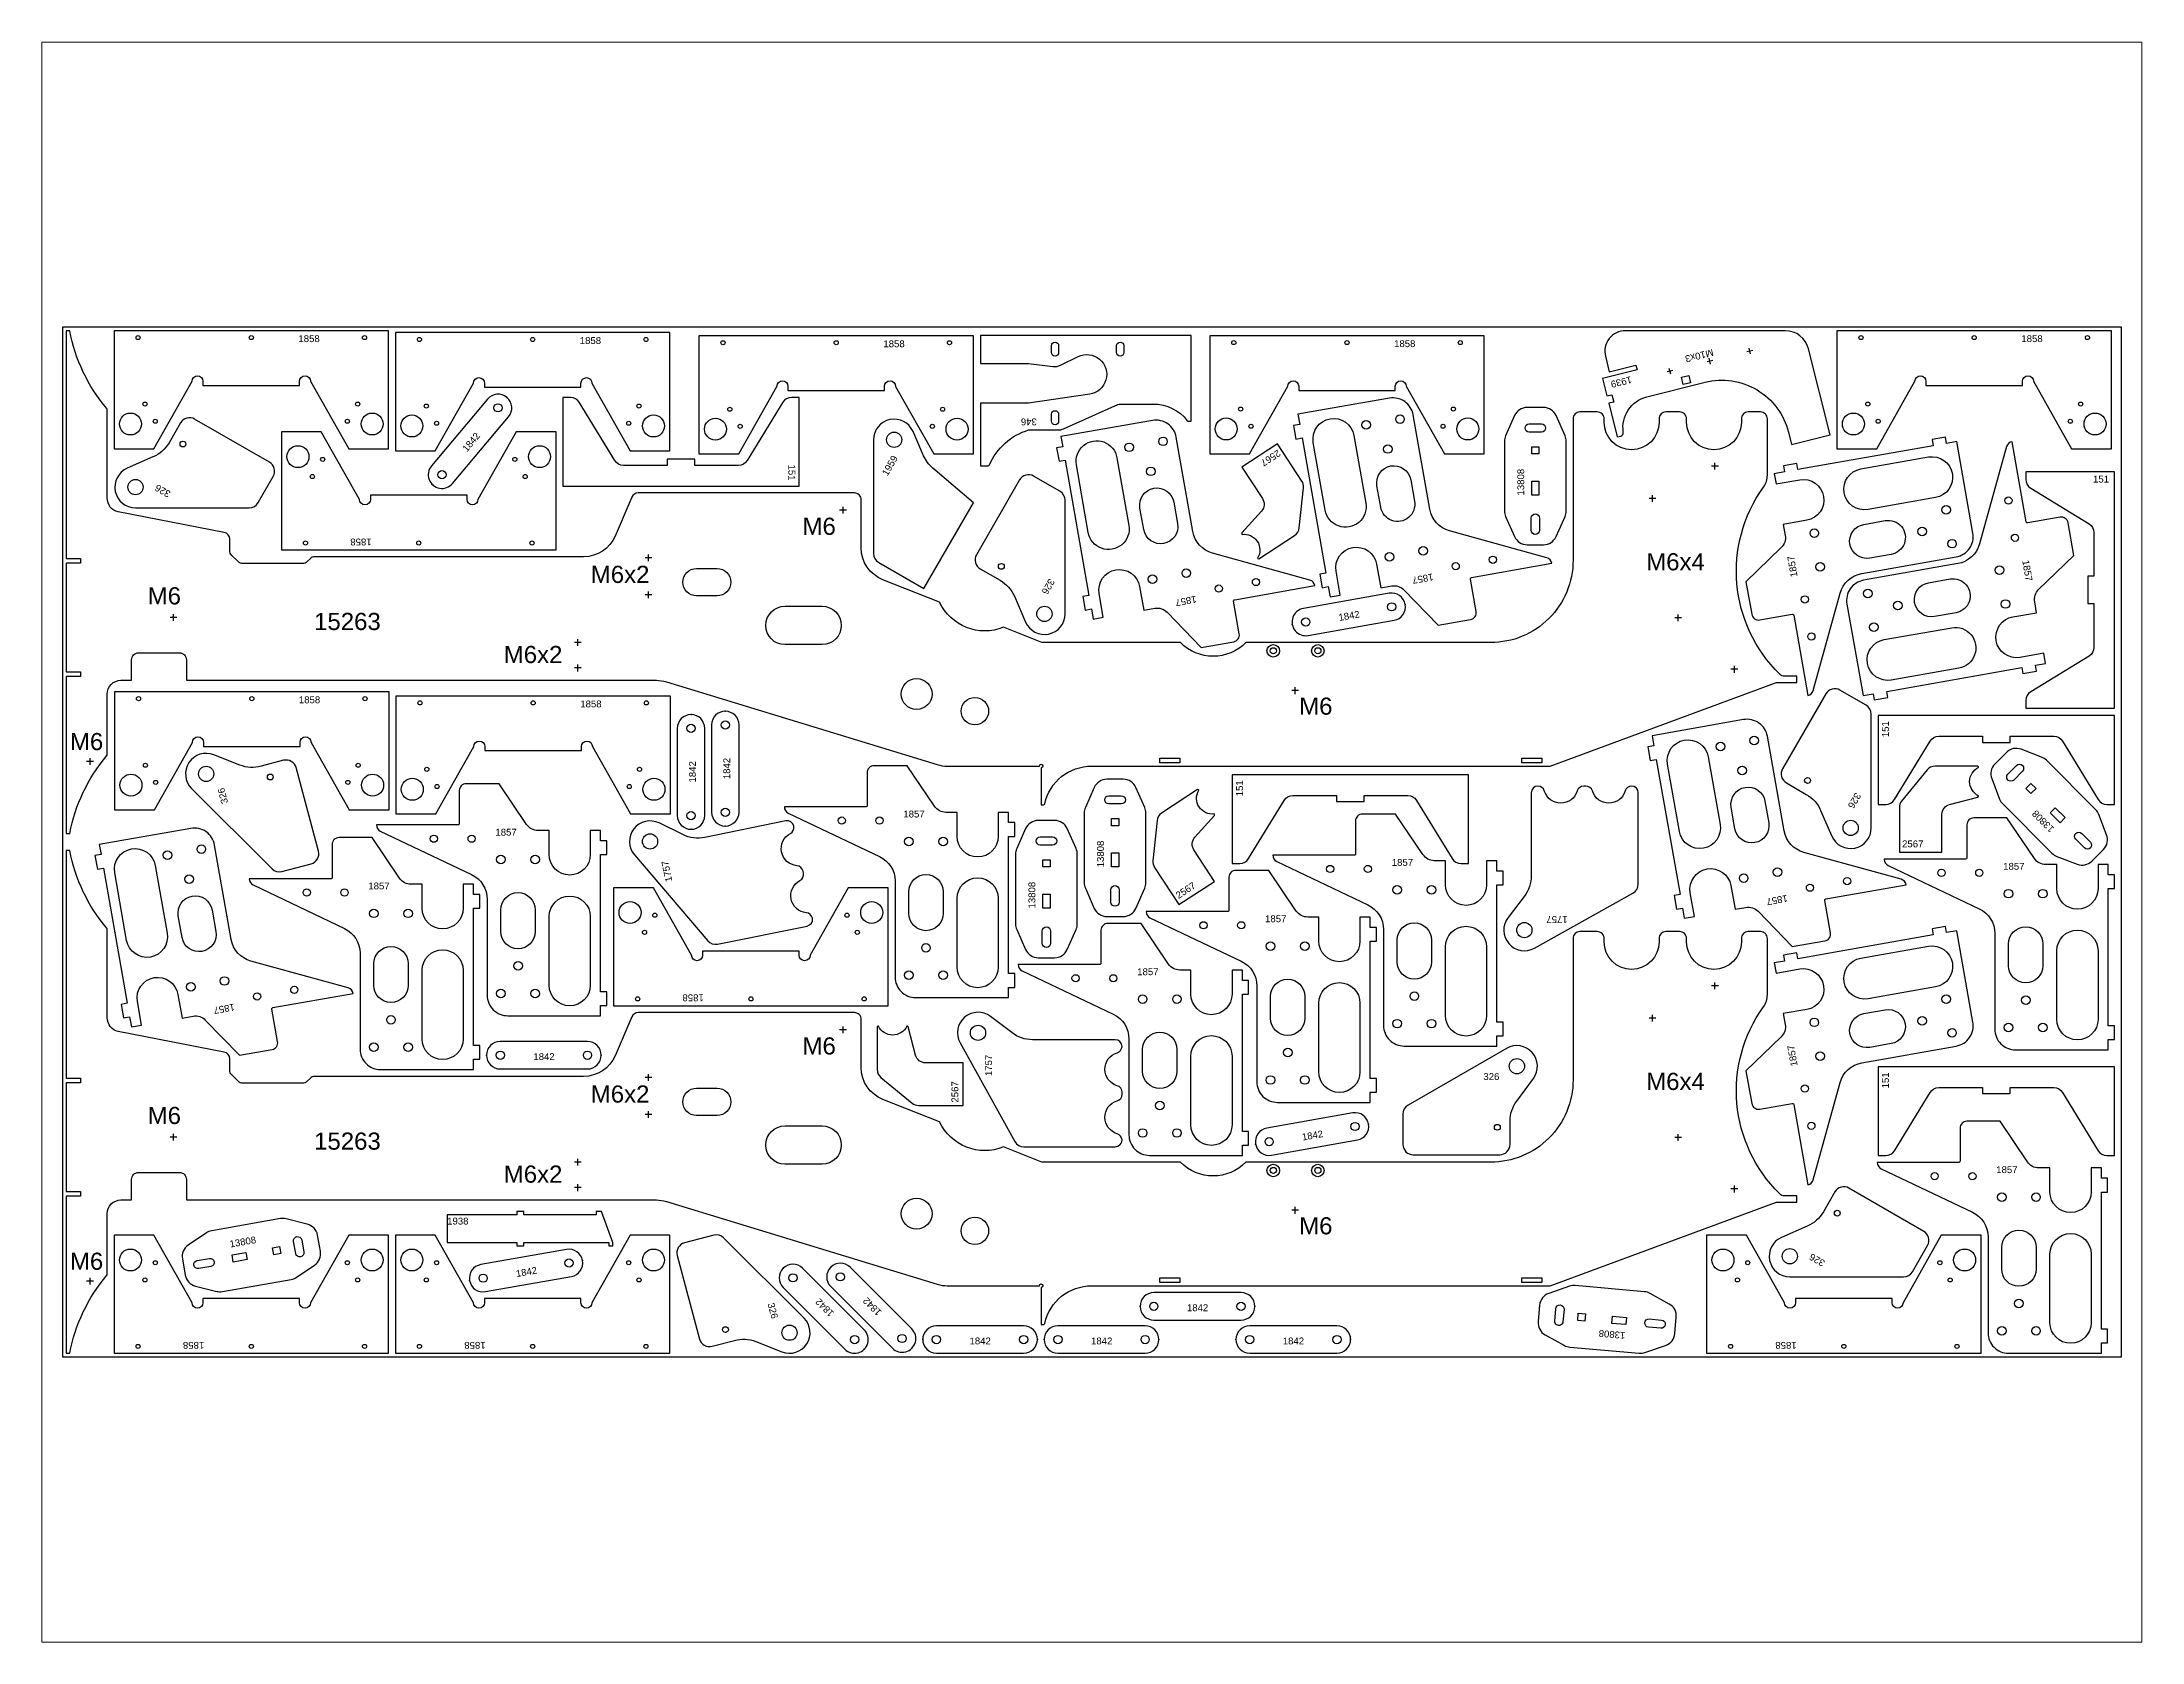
# Paper-space layout 'Layout' of a CAD drawing. Header units: millimetres, sheet in inches. Extents: x 0 to 10.5, y 0 to 8.
# The model-space entities are those that its viewports show. They can reach past a viewport. Long polylines and large blocks are cut down to what shows.
import ezdxf

# ---------------------------------------------------------------- set-up
doc = ezdxf.new("R2010")
doc.units = ezdxf.units.MM
doc.header["$MEASUREMENT"] = 0
doc.layers.add('Gravír', color=2, linetype='Continuous')
doc.layers.add('Jel', color=2, linetype='Continuous')
doc.layers.add('Sheet', color=18, linetype='Continuous', true_color=0x000000)
doc.styles.add('arial.ttf', font='txt', dxfattribs={"height": 0.2})

msp = doc.modelspace()

# ---------------------------------------------------------------- linework, layer by layer
at = {"color": 7}
for points in [[(5, 762.2), (10.4, 762.2, -0.128983), (64.5, 875.8, 0.177145), (65, 877.1), (65, 965.6, -0.414214), (85, 985.6), (100.5, 985.6), (100.5, 1015.6, -0.414214), (110.5, 1025.6), (170.5, 1025.6, -0.414214), (180.5, 1015.6), (180.5, 985.6), (865.3, 985.6, -0.074313), (879.9, 983.4), (1274.5, 862.8, 0.074313), (1289.1, 860.6), (1423.3, 860.6, -1), (1428.3, 860.9, -0.429408), (1425.8, 858.2), (1425.8, 804.2), (1429.2, 804.2, 0.351484), (1431.2, 805.8, -0.351484), (1499.5, 860.6), (2167.5, 860.6), (2495.9, 982, -0.088747), (2499.3, 982.6), (2527.1, 982.6), (2527.1, 991.6), (2509.2, 991.6, -0.195996), (2502.2, 994.4, -0.370573), (2478.5, 1267.1, 0.156999), (2484.1, 1284.6), (2484.1, 1366.6, 0.414214), (2474.1, 1376.6), (2456.3, 1376.6, 0.414214), (2446.3, 1366.6), (2446.3, 1361.6, -1), (2366.3, 1361.6), (2366.3, 1366.6, 0.414214), (2356.3, 1376.6), (2336.3, 1376.6, 0.414214), (2326.3, 1366.6), (2326.3, 1361.6, -1), (2246.3, 1361.6), (2246.3, 1366.6, 0.414214), (2236.3, 1376.6), (2211, 1376.6, 0.414214), (2201, 1366.6), (2201, 1160.6, -0.414214), (2081, 1040.6), (1724.1, 1040.6, -0.421053), (1629.1, 1040.6), (1428.7, 1040.6, -0.094015), (1426.9, 1040.9), (1371, 1062.9, -0.4), (1277.9, 1099.6), (1195.4, 1132.1, -0.308197), (1163.7, 1178.6), (1163.7, 1248.6, 0.414214), (1153.7, 1258.6), (838.7, 1258.6, 0.2997), (829.5, 1252.6), (805.1, 1195.8, -0.2997), (759.2, 1165.6), (367.7, 1165.6, 0.198912), (360.7, 1162.7), (356.5, 1158.5, -0.198912), (349.5, 1155.6), (262.7, 1155.6, -0.198912), (255.7, 1158.5), (246.5, 1167.7, -0.198912), (243.6, 1174.7), (243.6, 1191.4, 0.359037), (235.5, 1201.2), (81.2, 1231.2, -0.359037), (65, 1250.9), (65, 1380.2, 0.177176), (64.5, 1381.5, -0.128909), (10.4, 1495), (5, 1495), (5, 1163.1), (26, 1163.1), (26, 1156.1), (5, 1156.1), (5, 998.1), (26, 998.1), (26, 991.1), (5, 991.1)], [(75, 1323.1), (133, 1323.1), (188.6, 1421.4, -1), (204.6, 1421.4), (204.6, 1415.4), (345.3, 1415.4), (345.3, 1421.4, -1), (361.3, 1421.4), (416.9, 1323.1), (475, 1323.1), (475, 1495), (75, 1495)], [(485, 1320.2), (543.1, 1320.2), (598.7, 1418.6, -1), (614.7, 1418.6), (614.7, 1412.6), (755.4, 1412.6), (755.4, 1418.6, -1), (771.4, 1418.6), (827, 1320.2), (885, 1320.2), (885, 1492.2), (485, 1492.2)], [(927.3, 1315.6), (985.4, 1315.6), (1041, 1413.9, -1), (1057, 1413.9), (1057, 1407.9), (1197.7, 1407.9), (1197.7, 1413.9, -1), (1213.7, 1413.9), (1269.3, 1315.6), (1327.3, 1315.6), (1327.3, 1487.5), (927.3, 1487.5)], [(1644.5, 1488.2), (1337.3, 1488.2), (1337.3, 1447.2), (1407.7, 1447.2), (1442.9, 1442.8, 0.144993), (1454.1, 1444.7), (1479.7, 1457.2, -1.165564), (1496.7, 1402.5), (1407.7, 1389.2), (1337.3, 1389.2), (1337.3, 1298.2), (1348.7, 1298.2, 0.300796), (1350.6, 1299.4, -0.223466), (1407.7, 1350.4), (1450.6, 1350.4, 0.105104), (1458.7, 1352.1), (1537.7, 1387.3, -0.105104), (1541.7, 1388.2), (1589.2, 1388.2, -0.230961), (1638.9, 1363.9, 0.230961), (1640.4, 1363.2), (1644.5, 1363.2)], [(1451.4, 1473.2), (1451.4, 1463.2, -1), (1440.9, 1463.2), (1440.9, 1473.2, -1)], [(1546.4, 1473.2), (1546.4, 1463.2, -1), (1535.9, 1463.2), (1535.9, 1473.2, -1)], [(1671.6, 1315.8), (1729.6, 1315.8), (1785.2, 1414.1, -1), (1801.2, 1414.1), (1801.2, 1408.1), (1941.9, 1408.1), (1941.9, 1414.1, -1), (1957.9, 1414.1), (2013.5, 1315.8), (2071.6, 1315.8), (2071.6, 1487.7), (1671.6, 1487.7)], [(2544.1, 1468.5, 0.343708), (2510.1, 1495), (2277.3, 1495, 0.488419), (2248.2, 1457.7), (2253.8, 1435.3), (2292.6, 1445), (2294.3, 1438.2), (2243.9, 1425.6), (2250.4, 1399.9), (2257.6, 1401.7), (2260.3, 1391), (2253, 1389.2), (2265.4, 1340.2), (2270.4, 1341.5, 0.385737), (2274.2, 1347.1, -0.385736), (2308.4, 1398.5), (2393.4, 1419.9, -0.414214), (2514.8, 1347.3), (2519.3, 1329.4), (2575.5, 1343.5)], [(2585.5, 1323.1), (2643.6, 1323.1), (2699.2, 1421.4, -1), (2715.2, 1421.4), (2715.2, 1415.4), (2855.9, 1415.4), (2855.9, 1421.4, -1), (2871.9, 1421.4), (2927.5, 1323.1), (2985.5, 1323.1), (2985.5, 1495), (2585.5, 1495)], [(568.1, 1272.3), (649.8, 1369.7, 1), (619.2, 1395.4), (537.5, 1298, 1)], [(729, 1397.9), (729, 1268.6), (1073.4, 1268.6), (1073.4, 1397.9), (1062.4, 1397.9, 0.261313), (1049.6, 1390.7), (997.7, 1305.8, -0.261313), (984.9, 1298.6), (921.2, 1298.6), (921.2, 1307.6), (881.2, 1307.6), (881.2, 1298.6), (817.5, 1298.6, -0.261313), (804.7, 1305.8), (752.8, 1390.7, 0.261313), (740, 1397.9)], [(1451.4, 1373.2), (1451.4, 1363.2, -1), (1440.9, 1363.2), (1440.9, 1373.2, -1)], [(2170, 1156.2, 0.28928), (2162.8, 1164.1), (2021, 1203.3, -0.28928), (1992.3, 1234.9), (1968, 1372.4, 0.414214), (1933.3, 1396.7), (1800, 1373.2), (1802.6, 1358.4), (1793.8, 1356.9), (1797.2, 1337.2), (1806.1, 1338.7), (1840.8, 1141.8), (1832, 1140.2), (1835.4, 1120.5), (1844.3, 1122.1), (1846.9, 1107.3), (1861.7, 1109.9), (1855.6, 1144.4, -1), (1914.7, 1154.8), (1920.8, 1120.3), (1936.7, 1123.1, -0.249328), (1954.6, 1117.3), (2004.2, 1066), (2051.7, 1074.4, 0.414214), (2059.8, 1086), (2051.5, 1133.2, -0.414214), (2053.1, 1135.6)], [(2158, 1183.2, 0.296392), (2176.3, 1195), (2189.3, 1224.3, 0.104939), (2191, 1232.4), (2191, 1333.9, 0.104939), (2189.3, 1342), (2176.3, 1371.3, 0.296392), (2158, 1383.2), (2134, 1383.2, 0.296392), (2115.7, 1371.3), (2102.7, 1342, 0.104939), (2101, 1333.9), (2101, 1232.4, 0.104939), (2102.7, 1224.3), (2115.7, 1195, 0.296392), (2134, 1183.2)], [(306.9, 1282.8, 0.414214), (301.5, 1303.3), (192.3, 1366.3, 0.414214), (171.8, 1360.8), (155.1, 1331.8, -0.160487), (131.7, 1311), (94.2, 1294.6, 0.813185), (106.2, 1237.1), (271.9, 1237.1, 0.267949), (284.9, 1244.6)], [(719, 1347.5), (660.9, 1347.5), (605.3, 1249.2, -1), (589.3, 1249.2), (589.3, 1255.2), (448.6, 1255.2), (448.6, 1249.2, -1), (432.6, 1249.2), (377, 1347.5), (319, 1347.5), (319, 1175.6), (719, 1175.6)], [(1255, 1119.4), (1327.1, 1244.4), (1268.1, 1294.6, -0.114438), (1254.6, 1312.7), (1239.2, 1348.1, 0.813185), (1181.7, 1336.1), (1181.7, 1170.4, 0.267949), (1189.2, 1157.4)], [(1824.7, 1123.6, 0.28928), (1817.5, 1131.5), (1675.7, 1170.8, -0.28928), (1647, 1202.4), (1622.8, 1339.8, 0.414214), (1588, 1364.2), (1454.8, 1340.7), (1457.4, 1325.9), (1448.5, 1324.4), (1452, 1304.7), (1460.9, 1306.2), (1495.6, 1109.3), (1486.7, 1107.7), (1490.2, 1088), (1499.1, 1089.6), (1501.7, 1074.8), (1516.4, 1077.4), (1510.4, 1111.9, -1), (1569.4, 1122.3), (1575.5, 1087.8), (1591.5, 1090.6, -0.249328), (1609.3, 1084.8), (1658.9, 1033.5), (1706.5, 1041.9, 0.414214), (1714.6, 1053.4), (1706.3, 1100.7, -0.414214), (1707.9, 1103)], [(1881.6, 1342.4), (1899, 1243.9, -1), (1839.9, 1233.5), (1822.5, 1332, -1)], [(2155, 1347.2), (2137, 1347.2, -1), (2137, 1359.2), (2155, 1359.2, -1)], [(1536.4, 1309.9), (1553.7, 1211.4, -1), (1494.6, 1201), (1477.3, 1299.5, -1)], [(1770.2, 1330.4), (1718.3, 1296.4), (1748.4, 1250.4, -0.341581), (1747, 1232.1), (1718.3, 1200.5), (1718.4, 1198.6), (1718.6, 1198.3, -0.627646), (1741.3, 1163.6), (1741.7, 1163), (1743.1, 1162.7), (1795.3, 1196.8, 0.225391), (1802, 1207.8), (1808.1, 1266.2, 0.1727), (1805.8, 1276)], [(2543.1, 963.5, 0.28928), (2551, 970.7), (2590.2, 1112.5, -0.28928), (2621.8, 1141.2), (2759.3, 1165.5, 0.414214), (2783.6, 1200.2), (2760.1, 1333.5), (2745.3, 1330.9), (2743.8, 1339.7), (2724.1, 1336.3), (2725.6, 1327.4), (2528.7, 1292.7), (2527.1, 1301.5), (2507.4, 1298), (2509, 1289.2), (2494.2, 1286.6), (2496.8, 1271.8), (2531.3, 1277.9, -1), (2541.7, 1218.8), (2507.2, 1212.7), (2510.1, 1196.8, -0.249328), (2504.2, 1178.9), (2452.9, 1129.3), (2461.3, 1081.8, 0.414214), (2472.9, 1073.6), (2520.1, 1082, -0.414214), (2522.5, 1080.4)], [(2840.6, 1333.3, 0.28928), (2832.7, 1326.2), (2793.4, 1184.4, -0.28928), (2761.8, 1155.6), (2624.3, 1131.4, 0.414214), (2600, 1096.6), (2623.5, 963.4), (2638.3, 966), (2639.8, 957.1), (2659.5, 960.6), (2658, 969.5), (2854.9, 1004.2), (2856.5, 995.3), (2876.2, 998.8), (2874.6, 1007.7), (2889.4, 1010.3), (2886.8, 1025.1), (2852.3, 1019, -1), (2841.9, 1078.1), (2876.4, 1084.1), (2873.6, 1100.1, -0.249328), (2879.4, 1118), (2930.7, 1167.5), (2922.3, 1215.1, 0.414214), (2910.7, 1223.2), (2863.5, 1214.9, -0.414214), (2861.2, 1216.5)], [(1964.4, 1277.7), (1969.9, 1246.4, -1), (1920.7, 1237.7), (1915.2, 1269, -1)], [(2729.3, 1251.9), (2630.8, 1234.5, -1), (2620.4, 1293.6), (2718.9, 1311, -1)], [(2860.6, 945.1), (2989.9, 945.1), (2989.9, 1289.5), (2860.6, 1289.5), (2860.6, 1278.5, 0.261313), (2867.8, 1265.7), (2952.8, 1213.8, -0.261313), (2959.9, 1201), (2959.9, 1137.3), (2950.9, 1137.3), (2950.9, 1097.3), (2959.9, 1097.3), (2959.9, 1033.6, -0.261313), (2952.8, 1020.8), (2867.8, 968.9, 0.261313), (2860.6, 956.1)], [(1415, 1283.2, 0.414214), (1394.5, 1277.7), (1331.5, 1168.6, 0.414214), (1337, 1148.1), (1366, 1131.3, -0.160487), (1386.9, 1108), (1403.2, 1070.5, 0.813185), (1460.7, 1082.4), (1460.7, 1248.1, 0.267949), (1453.2, 1261.1)], [(1619.2, 1245.2), (1624.7, 1213.9, -1), (1575.4, 1205.2), (1569.9, 1236.5, -1)], [(2152, 1204.2, -1), (2140, 1204.2), (2140, 1222.2, -1), (2152, 1222.2)], [(2664.6, 1169.1), (2633.3, 1163.6, -1), (2624.6, 1212.8), (2655.9, 1218.3, -1)], [(923.7, 1108.6, -1), (923.7, 1148.6), (953.7, 1148.6, -1), (953.7, 1108.6)], [(2719, 1127.8), (2750.3, 1133.3, -1), (2759, 1084.1), (2727.7, 1078.5, -1)], [(1815, 1050.9), (1940.2, 1073, 1), (1933.2, 1112.4), (1808, 1090.3, 1)], [(1052.7, 1037.6, -1), (1052.7, 1093.6), (1106.7, 1093.6, -1), (1106.7, 1037.6)], [(2654.3, 1045), (2752.8, 1062.3, -1), (2763.2, 1003.3), (2664.7, 985.9, -1)], [(75.7, 796.8), (133.7, 796.8), (189.3, 895.2, -1), (205.3, 895.2), (205.3, 889.2), (346, 889.2), (346, 895.2, -1), (362, 895.2), (417.6, 796.8), (475.7, 796.8), (475.7, 968.8), (75.7, 968.8)], [(485.7, 790.8), (543.7, 790.8), (599.3, 889.1, -1), (615.3, 889.1), (615.3, 883.1), (756, 883.1), (756, 889.1, -1), (772, 889.1), (827.6, 790.8), (885.7, 790.8), (885.7, 962.7), (485.7, 962.7)], [(2589.8, 971.3, 0.414214), (2569.3, 965.8), (2506.3, 856.7, 0.414214), (2511.8, 836.2), (2540.8, 819.4, -0.160487), (2561.7, 796.1), (2578, 758.6, 0.813185), (2635.5, 770.5), (2635.5, 936.2, 0.267949), (2628, 949.2)], [(935.7, 788.5), (935.7, 915.6, 1), (895.7, 915.6), (895.7, 788.5, 1)], [(985.7, 793.3), (985.7, 920.5, 1), (945.7, 920.5), (945.7, 793.3, 1)], [(2686.2, 687.8, 0.28928), (2679, 695.7), (2537.2, 734.9, -0.28928), (2508.5, 766.5), (2484.2, 904, 0.414214), (2449.5, 928.3), (2316.2, 904.8), (2318.8, 890.1), (2310, 888.5), (2313.5, 868.8), (2322.3, 870.4), (2357.1, 673.4), (2348.2, 671.9), (2351.7, 652.2), (2360.5, 653.7), (2363.1, 638.9), (2377.9, 641.6), (2371.8, 676, -1), (2430.9, 686.4), (2437, 652), (2452.9, 654.8, -0.249328), (2470.8, 649), (2520.4, 597.6), (2568, 606, 0.414214), (2576.1, 617.6), (2567.7, 664.9, -0.414214), (2569.4, 667.2)], [(2989.9, 804.8), (2989.9, 934.1), (2645.5, 934.1), (2645.5, 804.8), (2656.5, 804.8, 0.261313), (2669.3, 812), (2721.2, 896.9, -0.261313), (2734, 904.1), (2797.7, 904.1), (2797.7, 895.1), (2837.7, 895.1), (2837.7, 904.1), (2901.4, 904.1, -0.261313), (2914.2, 896.9), (2966.1, 812, 0.261313), (2978.9, 804.8)], [(2397.8, 874), (2415.2, 775.6, -1), (2356.1, 765.1), (2338.7, 863.6, -1)], [(362.3, 718.3, 0.414214), (372.9, 736.7), (340.3, 858.4, 0.414214), (321.9, 869), (289.6, 860.3, -0.160487), (258.3, 862.1), (220.2, 877.1, 0.813185), (188, 828), (305.2, 710.8, 0.267949), (319.7, 706.9)], [(1051.7, 801.2, 0.28928), (1057.4, 792.2), (1190.3, 729, -0.28928), (1213.1, 692.8), (1213.1, 553.2, 0.414214), (1243.1, 523.2), (1378.4, 523.2), (1378.4, 538.2), (1387.4, 538.2), (1387.4, 558.2), (1378.4, 558.2), (1378.4, 758.2), (1387.4, 758.2), (1387.4, 778.2), (1378.4, 778.2), (1378.4, 793.2), (1363.4, 793.2), (1363.4, 758.2, -1), (1303.4, 758.2), (1303.4, 793.2), (1287.2, 793.2, -0.249328), (1270.6, 802.1), (1230.7, 861.2), (1182.4, 861.2, 0.414214), (1172.4, 851.2), (1172.4, 803.2, -0.414214), (1170.4, 801.2)], [(2676.4, 735.1), (2738.4, 735.1), (2738.4, 790.1, -0.341581), (2749.6, 804.6), (2790.9, 815.3), (2791.9, 816.9), (2791.9, 817.3, -0.627646), (2791.9, 858.8), (2791.9, 859.6), (2790.9, 860.6), (2728.5, 860.6, 0.225391), (2716.8, 855), (2679.7, 809.5, 0.1727), (2676.4, 800.1)], [(2973.9, 739.2, 0.296392), (2978.4, 760.5), (2966.9, 790.3, 0.104939), (2962.4, 797.3), (2890.6, 869.1, 0.104939), (2883.7, 873.6), (2853.8, 885.1, 0.296392), (2832.5, 880.6), (2815.5, 863.6, 0.296392), (2811, 842.3), (2822.5, 812.4, 0.104939), (2827, 805.4), (2898.8, 733.7, 0.104939), (2905.7, 729.1), (2935.6, 717.7, 0.296392), (2956.9, 722.2)], [(2855.8, 853), (2843.1, 840.3, -1), (2834.6, 848.8), (2847.3, 861.5, -1)], [(457.3, 774.8, 0.28928), (463, 765.8), (595.9, 702.5, -0.28928), (618.7, 666.4), (618.7, 526.8, 0.414214), (648.7, 496.8), (784, 496.8), (784, 511.8), (793, 511.8), (793, 531.8), (784, 531.8), (784, 731.8), (793, 731.8), (793, 751.8), (784, 751.8), (784, 766.8), (769, 766.8), (769, 731.8, -1), (709, 731.8), (709, 766.8), (692.8, 766.8, -0.249328), (676.2, 775.6), (636.3, 834.8), (588, 834.8, 0.414214), (578, 824.8), (578, 776.8, -0.414214), (576, 774.8)], [(1545.6, 641.4, 0.296392), (1563.9, 653.3), (1576.9, 682.5, 0.104939), (1578.6, 690.6), (1578.6, 792.2, 0.104939), (1576.9, 800.3), (1563.9, 829.5, 0.296392), (1545.6, 841.4), (1521.6, 841.4, 0.296392), (1503.3, 829.5), (1490.3, 800.3, 0.104939), (1488.6, 792.2), (1488.6, 690.6, 0.104939), (1490.3, 682.5), (1503.3, 653.3, 0.296392), (1521.6, 641.4)], [(1626.7, 658.7), (1678.5, 692.6), (1648.4, 738.6, -0.341581), (1649.9, 756.9), (1678.5, 788.5), (1678.5, 790.4), (1678.2, 790.8, -0.627646), (1655.6, 825.4), (1655.1, 826.1), (1653.7, 826.4), (1601.5, 792.2, 0.225391), (1594.8, 781.2), (1588.7, 722.8, 0.1727), (1591.1, 713)], [(2048.7, 718.6), (2048.7, 847.9), (1704.3, 847.9), (1704.3, 718.6), (1715.3, 718.6, 0.261313), (1728.1, 725.8), (1780, 810.7, -0.261313), (1792.8, 817.9), (1856.5, 817.9), (1856.5, 808.9), (1896.5, 808.9), (1896.5, 817.9), (1960.2, 817.9, -0.261313), (1973, 810.7), (2024.9, 725.8, 0.261313), (2037.7, 718.6)], [(2296, 821.5, 0.406312), (2286.3, 831.5, 0.324188), (2277, 824.4, -0.745356), (2229.1, 824.4, 0.331679), (2219.5, 831.5), (2216.6, 831.5, 0.331679), (2207, 824.4, -0.745356), (2159.1, 824.4, 0.324188), (2149.8, 831.5, 0.406312), (2140, 821.5), (2140, 701, -0.164575), (2129.8, 670.7), (2106.2, 639.8, 0.813185), (2144.6, 595.4), (2288.3, 675.4, 0.272222), (2296, 688.5)], [(2480.6, 809.3), (2486.1, 778, -1), (2436.9, 769.3), (2431.4, 800.7, -1)], [(1542.6, 805.4), (1524.6, 805.4, -1), (1524.6, 817.4), (1542.6, 817.4, -1)], [(423.4, 529.4, 0.28928), (416.2, 537.3), (274.4, 576.5, -0.28928), (245.7, 608.1), (221.4, 745.6, 0.414214), (186.7, 769.9), (53.4, 746.4), (56.1, 731.6), (47.2, 730.1), (50.7, 710.4), (59.5, 712), (94.3, 515), (85.4, 513.4), (88.9, 493.7), (97.7, 495.3), (100.3, 480.5), (115.1, 483.1), (109, 517.6, -1), (168.1, 528), (174.2, 493.5), (190.1, 496.4, -0.249328), (208, 490.6), (257.6, 439.2), (305.2, 447.6, 0.414214), (313.3, 459.2), (304.9, 506.4, -0.414214), (306.6, 508.8)], [(1084.8, 627.6, 0.406312), (1092.7, 639.2, 0.324188), (1083.8, 646.9, -0.745356), (1074.4, 693.8, 0.331679), (1079.5, 704.7), (1078.9, 707.5, 0.331679), (1070, 715.5, -0.745356), (1060.5, 762.5, 0.324188), (1065.6, 773, 0.406312), (1053.9, 780.6), (935.8, 756.7, -0.164575), (904, 760.7), (869.1, 777.7, 0.813185), (833.2, 731.3), (940, 606.2, 0.272222), (954.4, 601.3)], [(1445.6, 581.4, 0.296392), (1463.9, 593.3), (1476.9, 622.5, 0.104939), (1478.6, 630.6), (1478.6, 732.2, 0.104939), (1476.9, 740.3), (1463.9, 769.5, 0.296392), (1445.6, 781.4), (1421.6, 781.4, 0.296392), (1403.3, 769.5), (1390.3, 740.3, 0.104939), (1388.6, 732.2), (1388.6, 630.6, 0.104939), (1390.3, 622.5), (1403.3, 593.3, 0.296392), (1421.6, 581.4)], [(1763.4, 730.7, 0.28928), (1769.1, 721.7), (1901.9, 658.5, -0.28928), (1924.7, 622.3), (1924.7, 482.7, 0.414214), (1954.7, 452.7), (2090, 452.7), (2090, 467.7), (2099, 467.7), (2099, 487.7), (2090, 487.7), (2090, 687.7), (2099, 687.7), (2099, 707.7), (2090, 707.7), (2090, 722.7), (2075, 722.7), (2075, 687.7, -1), (2015, 687.7), (2015, 722.7), (1998.8, 722.7, -0.249328), (1982.3, 731.6), (1942.3, 790.7), (1894, 790.7, 0.414214), (1884, 780.7), (1884, 732.7, -0.414214), (1882, 730.7)], [(2654.3, 725.1, 0.28928), (2660, 716), (2792.8, 652.8, -0.28928), (2815.6, 616.7), (2815.6, 477.1, 0.414214), (2845.6, 447.1), (2980.9, 447.1), (2980.9, 462.1), (2989.9, 462.1), (2989.9, 482.1), (2980.9, 482.1), (2980.9, 682.1), (2989.9, 682.1), (2989.9, 702.1), (2980.9, 702.1), (2980.9, 717.1), (2965.9, 717.1), (2965.9, 682.1, -1), (2905.9, 682.1), (2905.9, 717.1), (2889.7, 717.1, -0.249328), (2873.2, 725.9), (2833.2, 785.1), (2784.9, 785.1, 0.414214), (2774.9, 775.1), (2774.9, 727.1, -0.414214), (2772.9, 725.1)], [(5, 5), (10.4, 5, -0.128983), (64.5, 118.6, 0.177145), (65, 119.9), (65, 208.4, -0.414214), (85, 228.4), (100.5, 228.4), (100.5, 258.4, -0.414214), (110.5, 268.4), (170.5, 268.4, -0.414214), (180.5, 258.4), (180.5, 228.4), (865.3, 228.4, -0.074313), (879.9, 226.2), (1274.5, 105.6, 0.074313), (1289.1, 103.4), (1423.3, 103.4, -1), (1428.3, 103.7, -0.429408), (1425.8, 101), (1425.8, 47), (1429.2, 47, 0.351484), (1431.2, 48.6, -0.351484), (1499.5, 103.4), (2167.5, 103.4), (2495.9, 224.8, -0.088747), (2499.3, 225.4), (2527.1, 225.4), (2527.1, 234.4), (2509.2, 234.4, -0.195996), (2502.2, 237.2, -0.370573), (2478.5, 509.9, 0.156999), (2484.1, 527.4), (2484.1, 609.4, 0.414214), (2474.1, 619.4), (2456.3, 619.4, 0.414214), (2446.3, 609.4), (2446.3, 604.4, -1), (2366.3, 604.4), (2366.3, 609.4, 0.414214), (2356.3, 619.4), (2336.3, 619.4, 0.414214), (2326.3, 609.4), (2326.3, 604.4, -1), (2246.3, 604.4), (2246.3, 609.4, 0.414214), (2236.3, 619.4), (2211, 619.4, 0.414214), (2201, 609.4), (2201, 403.4, -0.414214), (2081, 283.4), (1724.1, 283.4, -0.421053), (1629.1, 283.4), (1428.7, 283.4, -0.094015), (1426.9, 283.7), (1371, 305.7, -0.4), (1277.9, 342.4), (1195.4, 374.9, -0.308197), (1163.7, 421.4), (1163.7, 491.4, 0.414214), (1153.7, 501.4), (838.7, 501.4, 0.2997), (829.5, 495.4), (805.1, 438.6, -0.2997), (759.2, 408.4), (367.7, 408.4, 0.198912), (360.7, 405.5), (356.5, 401.3, -0.198912), (349.5, 398.4), (262.7, 398.4, -0.198912), (255.7, 401.3), (246.5, 410.5, -0.198912), (243.6, 417.5), (243.6, 434.2, 0.359037), (235.5, 444), (81.2, 474, -0.359037), (65, 493.7), (65, 623, 0.177176), (64.5, 624.3, -0.128909), (10.4, 737.8), (5, 737.8), (5, 405.9), (26, 405.9), (26, 398.9), (5, 398.9), (5, 240.9), (26, 240.9), (26, 233.9), (5, 233.9)], [(135, 715.6), (152.4, 617.1, -1), (93.3, 606.7), (75.9, 705.2, -1)], [(272.1, 696.4, 0.28928), (277.8, 687.4), (410.7, 624.1, -0.28928), (433.5, 588), (433.5, 448.4, 0.414214), (463.5, 418.4), (598.8, 418.4), (598.8, 433.4), (607.8, 433.4), (607.8, 453.4), (598.8, 453.4), (598.8, 653.4), (607.8, 653.4), (607.8, 673.4), (598.8, 673.4), (598.8, 688.4), (583.8, 688.4), (583.8, 653.4, -1), (523.8, 653.4), (523.8, 688.4), (507.6, 688.4, -0.249328), (491, 697.2), (451.1, 756.4), (402.8, 756.4, 0.414214), (392.8, 746.4), (392.8, 698.4, -0.414214), (390.8, 696.4)], [(1442.6, 745.4), (1424.6, 745.4, -1), (1424.6, 757.4), (1442.6, 757.4, -1)], [(2954.8, 749.8, -1), (2946.3, 741.3), (2933.6, 754, -1), (2942.1, 762.5)], [(1578.8, 648.6, 0.28928), (1584.5, 639.6), (1717.4, 576.3, -0.28928), (1740.2, 540.2), (1740.2, 400.6, 0.414214), (1770.2, 370.6), (1905.5, 370.6), (1905.5, 385.6), (1914.5, 385.6), (1914.5, 405.6), (1905.5, 405.6), (1905.5, 605.6), (1914.5, 605.6), (1914.5, 625.6), (1905.5, 625.6), (1905.5, 640.6), (1890.5, 640.6), (1890.5, 605.6, -1), (1830.5, 605.6), (1830.5, 640.6), (1814.3, 640.6, -0.249328), (1797.7, 649.4), (1757.8, 708.6), (1709.5, 708.6, 0.414214), (1699.5, 698.6), (1699.5, 650.6, -0.414214), (1697.5, 648.6)], [(638.7, 619.4), (638.7, 651.2, -1), (688.7, 651.2), (688.7, 619.4, -1)], [(1203, 683.3), (1144.9, 683.3), (1089.3, 585, -1), (1073.3, 585), (1073.3, 591), (932.6, 591), (932.6, 585, -1), (916.6, 585), (861, 683.3), (803, 683.3), (803, 511.4), (1203, 511.4)], [(1233.1, 645.8), (1233.1, 677.6, -1), (1283.1, 677.6), (1283.1, 645.8, -1)], [(1303.4, 567.7), (1303.4, 667.7, -1), (1363.4, 667.7), (1363.4, 567.7, -1)], [(1539.6, 662.4, -1), (1527.6, 662.4), (1527.6, 680.4, -1), (1539.6, 680.4)], [(217.8, 650.9), (223.4, 619.6, -1), (174.1, 610.9), (168.6, 642.2, -1)], [(709, 541.3), (709, 641.3, -1), (769, 641.3), (769, 541.3, -1)], [(1392.5, 571.4, 0.28928), (1398.2, 562.4), (1531, 499.1, -0.28928), (1553.8, 463), (1553.8, 323.4, 0.414214), (1583.8, 293.4), (1719.1, 293.4), (1719.1, 308.4), (1728.1, 308.4), (1728.1, 328.4), (1719.1, 328.4), (1719.1, 528.4), (1728.1, 528.4), (1728.1, 548.4), (1719.1, 548.4), (1719.1, 563.4), (1704.1, 563.4), (1704.1, 528.4, -1), (1644.1, 528.4), (1644.1, 563.4), (1627.9, 563.4, -0.249328), (1611.4, 572.2), (1571.4, 631.4), (1523.1, 631.4, 0.414214), (1513.1, 621.4), (1513.1, 573.4, -0.414214), (1511.1, 571.4)], [(1439.6, 602.4, -1), (1427.6, 602.4), (1427.6, 620.4, -1), (1439.6, 620.4)], [(1944.7, 575.3), (1944.7, 607.1, -1), (1994.7, 607.1), (1994.7, 575.3, -1)], [(2015, 497.2), (2015, 597.2, -1), (2075, 597.2), (2075, 497.2, -1)], [(2543.1, 250.6, 0.28928), (2551, 257.8), (2590.2, 399.6, -0.28928), (2621.8, 428.4), (2759.3, 452.6, 0.414214), (2783.6, 487.4), (2760.1, 620.6), (2745.3, 618), (2743.8, 626.9), (2724.1, 623.4), (2725.6, 614.5), (2528.7, 579.8), (2527.1, 588.7), (2507.4, 585.2), (2509, 576.3), (2494.2, 573.7), (2496.8, 558.9), (2531.3, 565, -1), (2541.7, 505.9), (2507.2, 499.9), (2510.1, 483.9, -0.249328), (2504.2, 466), (2452.9, 416.5), (2461.3, 368.9, 0.414214), (2472.9, 360.8), (2520.1, 369.1, -0.414214), (2522.5, 367.5)], [(2835.6, 569.7), (2835.6, 601.5, -1), (2885.6, 601.5), (2885.6, 569.7, -1)], [(2905.9, 491.6), (2905.9, 591.6, -1), (2965.9, 591.6), (2965.9, 491.6, -1)], [(453.5, 541), (453.5, 572.8, -1), (503.5, 572.8), (503.5, 541, -1)], [(523.8, 462.9), (523.8, 562.9, -1), (583.8, 562.9), (583.8, 462.9, -1)], [(2729.3, 539), (2630.8, 521.6, -1), (2620.4, 580.7), (2718.9, 598.1, -1)], [(1760.2, 493.2), (1760.2, 525, -1), (1810.2, 525), (1810.2, 493.2, -1)], [(1830.5, 415.1), (1830.5, 515.1, -1), (1890.5, 515.1), (1890.5, 415.1, -1)], [(1533.8, 305.9, 0.406312), (1543.8, 315.6, 0.324188), (1536.7, 324.9, -0.745356), (1536.7, 372.9, 0.331679), (1543.8, 382.4), (1543.8, 385.4, 0.331679), (1536.7, 394.9, -0.745356), (1536.7, 442.9, 0.324188), (1543.8, 452.2, 0.406312), (1533.8, 461.9), (1413.4, 461.9, -0.164575), (1383, 472.2), (1352.2, 495.7, 0.813185), (1307.7, 457.3), (1387.7, 313.6, 0.272222), (1400.8, 305.9)], [(2664.6, 456.2), (2633.3, 450.7, -1), (2624.6, 499.9), (2655.9, 505.5, -1)], [(637.8, 419.3), (764.9, 419.3, 1), (764.9, 459.3), (637.8, 459.3, 1)], [(1312.5, 366.2), (1312.5, 428.2), (1257.5, 428.2, -0.341581), (1242.9, 439.5), (1232.2, 480.8), (1230.6, 481.7), (1230.2, 481.7, -0.627646), (1188.8, 481.7), (1188, 481.7), (1187, 480.7), (1187, 418.3, 0.225391), (1192.5, 406.7), (1238, 369.6, 0.1727), (1247.5, 366.2)], [(1573.8, 416), (1573.8, 447.8, -1), (1623.8, 447.8), (1623.8, 416, -1)], [(1644.1, 337.9), (1644.1, 437.9, -1), (1704.1, 437.9), (1704.1, 337.9, -1)], [(1953.1, 309.3, 0.414214), (1968.1, 294.3), (2094.1, 294.3, 0.414214), (2109.1, 309.3), (2109.1, 342.9, -0.160487), (2118.9, 372.6), (2143.2, 405.5, 0.813185), (2104.1, 449.3), (1960.6, 366.5, 0.267949), (1953.1, 353.5)], [(2989.9, 293), (2989.9, 422.3), (2645.5, 422.3), (2645.5, 293), (2656.5, 293, 0.261313), (2669.3, 300.2), (2721.2, 385.1, -0.261313), (2734, 392.3), (2797.7, 392.3), (2797.7, 383.3), (2837.7, 383.3), (2837.7, 392.3), (2901.4, 392.3, -0.261313), (2914.2, 385.1), (2966.1, 300.2, 0.261313), (2978.9, 293)], [(923.7, 351.4, -1), (923.7, 391.4), (953.7, 391.4, -1), (953.7, 351.4)], [(1761.6, 293.7), (1886.8, 315.8, 1), (1879.9, 355.2), (1754.7, 333.1, 1)], [(2644.3, 283, 0.28928), (2650, 274), (2782.8, 210.7, -0.28928), (2805.6, 174.6), (2805.6, 35, 0.414214), (2835.6, 5), (2970.9, 5), (2970.9, 20), (2979.9, 20), (2979.9, 40), (2970.9, 40), (2970.9, 240), (2979.9, 240), (2979.9, 260), (2970.9, 260), (2970.9, 275), (2955.9, 275), (2955.9, 240, -1), (2895.9, 240), (2895.9, 275), (2879.7, 275, -0.249328), (2863.1, 283.8), (2823.2, 343), (2774.9, 343, 0.414214), (2764.9, 333), (2764.9, 285, -0.414214), (2762.9, 283)], [(1052.7, 280.4, -1), (1052.7, 336.4), (1106.7, 336.4, -1), (1106.7, 280.4)], [(2717.5, 162.1, 0.414214), (2712, 182.6), (2602.9, 245.6, 0.414214), (2582.4, 240.1), (2565.7, 211, -0.160487), (2542.3, 190.2), (2504.8, 173.9, 0.813185), (2516.8, 116.4), (2682.5, 116.4, 0.267949), (2695.5, 123.9)], [(178.7, 118.8, 0.296392), (193.6, 102.9), (224.6, 95.2, 0.104939), (232.9, 94.9), (332.9, 112.5, 0.104939), (340.6, 115.6), (367.1, 133.5, 0.296392), (375.7, 153.6), (371.5, 177.2, 0.296392), (356.6, 193.1), (325.6, 200.9, 0.104939), (317.3, 201.2), (217.3, 183.5, 0.104939), (209.6, 180.4), (183.1, 162.5, 0.296392), (174.5, 142.5)], [(2825.6, 127.6), (2825.6, 159.4, -1), (2875.6, 159.4), (2875.6, 127.6, -1)], [(475, 176.9), (416.9, 176.9), (361.3, 78.6, -1), (345.3, 78.6), (345.3, 84.6), (204.6, 84.6), (204.6, 78.6, -1), (188.6, 78.6), (133, 176.9), (75, 176.9), (75, 5), (475, 5)], [(339.7, 150.3), (336.6, 168, -1), (348.4, 170.1), (351.5, 152.4, -1)], [(885, 176.9), (827, 176.9), (771.4, 78.6, -1), (755.4, 78.6), (755.4, 84.6), (614.7, 84.6), (614.7, 78.6, -1), (598.7, 78.6), (543.1, 176.9), (485, 176.9), (485, 5), (885, 5)], [(616.3, 94.8), (741.5, 116.9, 1), (734.5, 156.3), (609.3, 134.2, 1)], [(906.1, 165.9, 0.414214), (895.5, 147.5), (928.1, 25.8, 0.414214), (946.5, 15.2), (978.9, 23.8, -0.160487), (1010.1, 22.1), (1048.2, 7.1, 0.813185), (1080.4, 56.2), (963.2, 173.4, 0.267949), (948.8, 177.3)], [(2795.5, 176.9), (2737.4, 176.9), (2681.8, 78.6, -1), (2665.8, 78.6), (2665.8, 84.6), (2525.1, 84.6), (2525.1, 78.6, -1), (2509.1, 78.6), (2453.5, 176.9), (2395.5, 176.9), (2395.5, 5), (2795.5, 5)], [(2895.9, 49.5), (2895.9, 149.5, -1), (2955.9, 149.5), (2955.9, 49.5, -1)], [(198.3, 128.4, -1), (196.3, 140.2), (214, 143.3, -1), (216.1, 131.5)], [(1168.2, 39.1), (1078.3, 129, 1), (1050, 100.8), (1139.9, 10.9, 1)], [(1237.4, 40.6), (1147.5, 130.5, 1), (1119.3, 102.2), (1209.2, 12.3, 1)], [(1590.1, 53.4), (1717.2, 53.4, 1), (1717.2, 93.4), (1590.1, 93.4, 1)], [(2351.4, 57.6, 0.296392), (2341.2, 76.8), (2313.2, 92.3, 0.104939), (2305.2, 94.7), (2204.1, 103.6, 0.104939), (2195.9, 102.6), (2165.6, 92.2, 0.296392), (2152.2, 75), (2150.1, 51.1, 0.296392), (2160.3, 31.9), (2188.3, 16.4, 0.104939), (2196.3, 13.9), (2297.4, 5.1, 0.104939), (2305.6, 6.1), (2335.9, 16.5, 0.296392), (2349.3, 33.7)], [(2187.8, 68.9), (2186.2, 51, -1), (2174.3, 52), (2175.8, 69.9, -1)], [(1273.3, 5), (1400.4, 5, 1), (1400.4, 45), (1273.3, 45, 1)], [(1450.4, 5), (1577.5, 5, 1), (1577.5, 45), (1450.4, 45, 1)], [(1729.8, 5), (1856.9, 5, 1), (1856.9, 45), (1729.8, 45, 1)], [(2330, 53.4, -1), (2328.9, 41.5), (2311, 43, -1), (2312.1, 55)]]:
    msp.add_lwpolyline(points, format="xyb", close=True, dxfattribs=at)
for points in [[(2369.6, 1429.9), (2372.3, 1419.2), (2361.6, 1416.5), (2359, 1427.2)], [(2151.2, 1315.4), (2140.7, 1315.4), (2140.7, 1325.9), (2151.2, 1325.9)], [(2151.2, 1255.4), (2140.7, 1255.4), (2140.7, 1275.9), (2151.2, 1275.9)], [(1598.8, 865.3), (1598.8, 872.3), (1627.8, 872.3), (1627.8, 865.3)], [(2126.5, 865.3), (2126.5, 872.3), (2155.5, 872.3), (2155.5, 865.3)], [(2875.6, 827.9), (2868.2, 820.5), (2860.8, 827.9), (2868.2, 835.3)], [(2918, 785.5), (2910.6, 778), (2896.1, 792.5), (2903.5, 800)], [(1538.9, 773.6), (1528.4, 773.6), (1528.4, 784.2), (1538.9, 784.2)], [(1438.9, 713.6), (1428.4, 713.6), (1428.4, 724.2), (1438.9, 724.2)], [(1538.9, 713.6), (1528.4, 713.6), (1528.4, 734.2), (1538.9, 734.2)], [(1438.9, 653.6), (1428.4, 653.6), (1428.4, 674.2), (1438.9, 674.2)], [(560.4, 166.6), (661.9, 166.6), (661.9, 161.6), (671.9, 161.6), (671.9, 166.6), (795.8, 166.6), (795.8, 161.6), (801.8, 161.6), (801.8, 166.6), (785.4, 211.6), (777.4, 211.6), (777.4, 206.6), (671.9, 206.6), (671.9, 211.6), (661.9, 211.6), (661.9, 206.6), (560.4, 206.6)], [(307.8, 148.5), (305.9, 158.8), (316.3, 160.6), (318.1, 150.3)], [(248.7, 138), (246.9, 148.4), (267, 151.9), (268.9, 141.6)], [(1598.8, 108.1), (1598.8, 115.1), (1627.8, 115.1), (1627.8, 108.1)], [(2126.5, 108.1), (2126.5, 115.1), (2155.5, 115.1), (2155.5, 108.1)], [(2219.1, 62.4), (2218.2, 51.9), (2207.7, 52.8), (2208.6, 63.3)], [(2278.9, 57.1), (2278, 46.7), (2257.5, 48.5), (2258.4, 58.9)]]:
    msp.add_lwpolyline(points, close=True, dxfattribs=at)
for centre, radius in [((110, 1485), 3), ((275, 1485), 3), ((440, 1485), 3), ((520, 1482.2), 3), ((685, 1482.2), 3), ((850, 1482.2), 3), ((962.3, 1477.5), 3), ((1127.3, 1477.5), 3), ((1292.3, 1477.5), 3), ((1706.6, 1477.7), 3), ((1871.6, 1477.7), 3), ((2036.6, 1477.7), 3), ((2620.5, 1485), 3), ((2785.5, 1485), 3), ((2950.5, 1485), 3), ((120, 1388.1), 3), ((430, 1388.1), 3), ((530, 1385.2), 3), ((634.5, 1382.6), 6), ((840, 1385.2), 3), ((972.3, 1380.6), 3), ((1282.3, 1380.6), 3), ((1716.6, 1380.8), 3), ((2026.6, 1380.8), 3), ((2630.5, 1388.1), 3), ((2940.5, 1388.1), 3), ((98.9, 1359.1), 16), ((135, 1363.1), 3), ((415, 1363.1), 3), ((451.1, 1359.1), 16), ((508.9, 1356.3), 16), ((545, 1360.2), 3), ((825, 1360.2), 3), ((861.1, 1356.3), 16), ((951.3, 1351.6), 16), ((987.3, 1355.6), 3), ((1211.7, 1336.1), 11.1), ((1267.3, 1355.6), 3), ((1303.4, 1351.6), 16), ((1695.5, 1351.9), 16), ((1731.6, 1355.8), 3), ((1899.5, 1357.7), 6.25), ((1948.8, 1366.3), 6.25), ((2011.6, 1355.8), 3), ((2047.6, 1351.9), 16), ((2609.5, 1359.1), 16), ((2645.5, 1363.1), 3), ((2925.5, 1363.1), 3), ((2961.6, 1359.1), 16), ((175.4, 1329.9), 4.25), ((342.9, 1311.5), 16), ((695, 1311.5), 16), ((1554.3, 1325.1), 6.25), ((1603.5, 1333.8), 6.25), ((1931.1, 1322.6), 6.25), ((364, 1282.5), 3), ((379, 1307.5), 3), ((552.8, 1285.2), 6), ((659, 1307.5), 3), ((674, 1282.5), 3), ((1585.9, 1290.1), 6.25), ((106.2, 1267.1), 11.1), ((2744.6, 1234), 6.25), ((2835.4, 1247.5), 5.25), ((2552.5, 1200.1), 6.25), ((2709.5, 1202.4), 6.25), ((2844.9, 1193.3), 5.25), ((354, 1185.6), 3), ((519, 1185.6), 3), ((684, 1185.6), 3), ((1933.4, 1165.6), 6.25), ((1982.6, 1174.3), 6.25), ((2084.1, 1161.3), 5.25), ((2753.2, 1184.7), 6.25), ((1367.9, 1151.6), 4.25), ((1588.2, 1133.1), 6.25), ((1637.4, 1141.8), 6.25), ((1738.9, 1128.8), 5.25), ((2030, 1151.8), 5.25), ((2561.2, 1150.9), 6.25), ((2822.4, 1146), 6.25), ((1684.7, 1119.3), 5.25), ((2538.7, 1103.5), 5.25), ((2630.4, 1112.1), 6.25), ((2831.1, 1096.8), 6.25), ((1430.7, 1082.4), 11.1), ((1811.5, 1070.6), 6), ((1936.7, 1092.7), 6), ((2674.1, 1094.5), 6.25), ((2548.2, 1049.4), 5.25), ((2639.1, 1062.9), 6.25), ((1764.1, 1028.6), 4.5), ((1829.1, 1028.6), 4.5), ((1244.4, 965.6), 22.5), ((110.7, 958.8), 3), ((275.7, 958.8), 3), ((440.7, 958.8), 3), ((520.7, 952.7), 3), ((685.7, 952.7), 3), ((850.7, 952.7), 3), ((1329.4, 940.6), 20), ((915.7, 915.6), 6), ((965.7, 920.5), 6), ((2415.8, 889.3), 6.25), ((2465, 898), 6.25), ((120.7, 861.8), 3), ((209.2, 849.2), 11.1), ((430.7, 861.8), 3), ((530.7, 855.8), 3), ((840.7, 855.8), 3), ((2447.3, 854.2), 6.25), ((99.6, 832.9), 16), ((135.7, 836.8), 3), ((302.6, 844.7), 4.25), ((415.7, 836.8), 3), ((451.7, 832.9), 16), ((509.6, 826.8), 16), ((545.7, 830.8), 3), ((825.7, 830.8), 3), ((861.7, 826.8), 16), ((2542.7, 839.7), 4.25), ((965.7, 793.3), 6), ((915.7, 788.5), 6), ((1135.4, 781.2), 5.25), ((1190.4, 781.2), 5.25), ((2605.5, 770.5), 11.1), ((153, 730.9), 6.25), ((202.2, 739.5), 6.25), ((541, 754.8), 5.25), ((596, 754.8), 5.25), ((856, 750.8), 11.1), ((1233.1, 750.8), 6.25), ((1283.1, 750.8), 6.25), ((638.7, 724.4), 6.25), ((688.7, 724.4), 6.25), ((1847, 710.7), 5.25), ((1902, 710.7), 5.25), ((2498.9, 705.9), 6.25), ((2737.9, 705.1), 5.25), ((2792.9, 705.1), 5.25), ((184.5, 695.8), 6.25), ((355.8, 676.4), 5.25), ((410.8, 676.4), 5.25), ((1944.7, 680.3), 6.25), ((1994.7, 680.3), 6.25), ((2449.6, 697.2), 6.25), ((2546.2, 683.4), 5.25), ((2600.4, 693), 5.25), ((2835.6, 674.7), 6.25), ((2885.6, 674.7), 6.25), ((453.5, 646), 6.25), ((503.5, 646), 6.25), ((826.9, 647.3), 16), ((863, 643.3), 3), ((1143, 643.3), 3), ((1179, 647.3), 16), ((848, 618.3), 3), ((1158, 618.3), 3), ((1662.5, 628.6), 5.25), ((1717.5, 628.6), 5.25), ((2130, 621.6), 11.1), ((1258.1, 595.8), 6.25), ((1760.2, 598.2), 6.25), ((1810.2, 598.2), 6.25), ((236.1, 547.5), 6.25), ((663.7, 569.4), 6.25), ((1233.1, 555.8), 6.25), ((1283.1, 555.8), 6.25), ((1476.1, 551.4), 5.25), ((1531.1, 551.4), 5.25), ((186.8, 538.8), 6.25), ((283.4, 525), 5.25), ((337.6, 534.5), 5.25), ((638.7, 529.4), 6.25), ((688.7, 529.4), 6.25), ((838, 521.4), 3), ((1003, 521.4), 3), ((1168, 521.4), 3), ((1573.8, 521), 6.25), ((1623.8, 521), 6.25), ((1969.7, 525.3), 6.25), ((2744.6, 521.1), 6.25), ((2860.6, 519.7), 6.25), ((478.5, 491), 6.25), ((1944.7, 485.3), 6.25), ((1994.7, 485.3), 6.25), ((2552.5, 487.2), 6.25), ((2709.5, 489.5), 6.25), ((1333.9, 471.9), 11.1), ((2753.2, 471.8), 6.25), ((2835.6, 479.7), 6.25), ((2885.6, 479.7), 6.25), ((453.5, 451), 6.25), ((503.5, 451), 6.25), ((637.8, 439.3), 6), ((764.9, 439.3), 6), ((1785.2, 443.2), 6.25), ((2119.1, 423.3), 11.1), ((2561.2, 438), 6.25), ((1760.2, 403.2), 6.25), ((1810.2, 403.2), 6.25), ((1598.8, 366), 6.25), ((2538.7, 390.7), 5.25), ((1883.3, 335.5), 6), ((2090.6, 334.3), 4.25), ((2548.2, 336.5), 5.25), ((1573.8, 326), 6.25), ((1623.8, 326), 6.25), ((1758.1, 313.4), 6), ((1764.1, 271.4), 4.5), ((1829.1, 271.4), 4.5), ((2727.9, 263), 5.25), ((2782.9, 263), 5.25), ((1244.4, 208.4), 22.5), ((2825.6, 232.6), 6.25), ((2875.6, 232.6), 6.25), ((1329.4, 183.4), 20), ((2586, 209.2), 4.25), ((98.9, 140.9), 16), ((451.1, 140.9), 16), ((508.9, 140.9), 16), ((861.1, 140.9), 16), ((2419.4, 140.9), 16), ((2516.8, 146.4), 11.1), ((2771.5, 140.9), 16), ((135, 136.9), 3), ((415, 136.9), 3), ((545, 136.9), 3), ((738, 136.6), 6), ((825, 136.9), 3), ((2455.5, 136.9), 3), ((2735.5, 136.9), 3), ((120, 111.9), 3), ((430, 111.9), 3), ((530, 111.9), 3), ((612.8, 114.5), 6), ((840, 111.9), 3), ((1064.2, 114.9), 6), ((1133.4, 116.4), 6), ((2440.5, 111.9), 3), ((2750.5, 111.9), 3), ((1590.1, 73.4), 6), ((1717.2, 73.4), 6), ((2850.6, 77.6), 6.25), ((965.9, 39.5), 4.25), ((1059.2, 35), 11.1), ((1154.1, 25), 6), ((1223.3, 26.5), 6), ((1273.3, 25), 6), ((1400.4, 25), 6), ((1450.4, 25), 6), ((1577.5, 25), 6), ((1729.8, 25), 6), ((1856.9, 25), 6), ((2825.6, 37.6), 6.25), ((2875.6, 37.6), 6.25), ((110, 15), 3), ((275, 15), 3), ((440, 15), 3), ((520, 15), 3), ((685, 15), 3), ((850, 15), 3), ((2430.5, 15), 3), ((2595.5, 15), 3), ((2760.5, 15), 3)]:
    msp.add_circle(centre, radius, dxfattribs=at)
for p in [(647.4, 1397.9), (540, 1269.9), (1956.4, 1096.2), (1791.8, 1067.1), (915.7, 935.6), (965.7, 940.5), (915.7, 768.5), (965.7, 773.3), (617.8, 439.3), (784.9, 439.3), (1903, 339), (1738.4, 309.9), (757.7, 140.1), (1050, 129), (1119.3, 130.5), (593.1, 111.1), (1570.1, 73.4), (1737.2, 73.4), (1168.2, 10.9), (1237.4, 12.3), (1253.3, 25), (1420.4, 25), (1430.4, 25), (1597.5, 25), (1709.8, 25), (1876.9, 25)]:
    msp.add_point(p, dxfattribs=at)
at = {"layer": 'Gravír', "color": 2}
for points in [[(2459.6, 1461.1), (2457.5, 1469.4)], [(2343.3, 1431.8), (2341.2, 1440.1)], [(2404.5, 1451.7), (2396.3, 1449.6)], [(2401.4, 1446.5), (2399.4, 1454.8)], [(2462.7, 1466.3), (2454.4, 1464.2)], [(2346.4, 1437), (2338.1, 1434.9)], [(2412.7, 1297.6), (2402.7, 1297.6)], [(2407.7, 1292.6), (2407.7, 1302.6)], [(2316.7, 1245.6), (2316.7, 1255.6)], [(1142.2, 1233.6), (1132.2, 1233.6)], [(1137.2, 1228.6), (1137.2, 1238.6)], [(2321.7, 1250.6), (2311.7, 1250.6)], [(858.7, 1164.1), (848.7, 1164.1)], [(853.7, 1159.1), (853.7, 1169.1)], [(858.7, 1110.1), (848.7, 1110.1)], [(853.7, 1105.1), (853.7, 1115.1)], [(166.7, 1077.2), (156.7, 1077.2)], [(161.7, 1072.2), (161.7, 1082.2)], [(2359.1, 1076.6), (2349.1, 1076.6)], [(2354.1, 1071.6), (2354.1, 1081.6)], [(755.8, 1040.6), (745.8, 1040.6)], [(750.8, 1035.6), (750.8, 1045.6)], [(755.8, 1003.6), (745.8, 1003.6)], [(750.8, 998.6), (750.8, 1008.6)], [(2441, 1001.6), (2431, 1001.6)], [(2436, 996.6), (2436, 1006.6)], [(1801.1, 970.6), (1791.1, 970.6)], [(1796.1, 965.6), (1796.1, 975.6)], [(45, 867.2), (35, 867.2)], [(40, 862.2), (40, 872.2)], [(2412.7, 540.4), (2402.7, 540.4)], [(2407.7, 535.4), (2407.7, 545.4)], [(2321.7, 493.4), (2311.7, 493.4)], [(2316.7, 488.4), (2316.7, 498.4)], [(1142.2, 476.4), (1132.2, 476.4)], [(1137.2, 471.4), (1137.2, 481.4)], [(858.7, 406.9), (848.7, 406.9)], [(853.7, 401.9), (853.7, 411.9)], [(858.7, 352.9), (848.7, 352.9)], [(853.7, 347.9), (853.7, 357.9)], [(166.7, 320), (156.7, 320)], [(161.7, 315), (161.7, 325)], [(2359.1, 319.4), (2349.1, 319.4)], [(2354.1, 314.4), (2354.1, 324.4)], [(755.8, 283.4), (745.8, 283.4)], [(750.8, 278.4), (750.8, 288.4)], [(755.8, 246.4), (745.8, 246.4)], [(750.8, 241.4), (750.8, 251.4)], [(2436, 239.4), (2436, 249.4)], [(1796.1, 208.4), (1796.1, 218.4)], [(2441, 244.4), (2431, 244.4)], [(1801.1, 213.4), (1791.1, 213.4)], [(45, 110), (35, 110)], [(40, 105), (40, 115)]]:
    msp.add_lwpolyline(points, dxfattribs=at)
for centre in [(1764.1, 1028.6), (1829.1, 1028.6), (1764.1, 271.4), (1829.1, 271.4)]:
    msp.add_circle(centre, 9.12, dxfattribs=at)
at = {"layer": 'Sheet', "color": 18, "true_color": 0x000000}
msp.add_lwpolyline([(0, 0), (3000, 0), (3000, 1500), (0, 1500)], close=True, dxfattribs=at)

# ---------------------------------------------------------------- texts
at = {"layer": 'Gravír', "color": 2, "char_height": 10, "attachment_point": 7, "style": 'arial.ttf'}
for s, insert, rotation in [('M10x3', (2404.1, 1468.7), 194.127), ('1939', (2285.1, 1429), 194.127), ('346', (1419.7, 1367.3), 180), ('1842', (589.3, 1317.5), 50), ('2567', (1770.6, 1322.3), 213.2095), ('151', (1057.5, 1300), 270), ('1959', (1202.1, 1282.5), 60), ('13808', (2129.9, 1254.9), 90), ('326', (158.6, 1260.2), 150), ('1857', (2528.4, 1137), 100), ('326', (1437.6, 1134.8), 240), ('1857', (1996.5, 1141.5), 190), ('1857', (2855.3, 1159.9), 280), ('1857', (1651.3, 1108.9), 190), ('1842', (1860.2, 1071.9), 10), ('151', (2661.3, 902.7), 90), ('1842', (922.9, 836.7), 90), ('1842', (972.9, 841.5), 90), ('326', (241.4, 807.3), 105), ('151', (1720.1, 816.6), 90), ('326', (2612.4, 822.9), 240), ('13808', (2903.3, 770), 135), ('13808', (1517.5, 713.1), 90), ('1757', (888.6, 693), 101.4275), ('13808', (1417.5, 653.1), 90), ('2567', (1626.2, 666.8), 33.2095), ('1857', (2512.7, 673.1), 190), ('1757', (2193.1, 642.2), 180), ('1857', (249.9, 514.7), 190), ('1757', (1354.5, 408.9), 90), ('1857', (2528.4, 424.1), 100), ('2567', (1305.4, 370.3), 90), ('151', (2661.3, 391), 90), ('1842', (1806.9, 314.7), 10), ('13808', (244.4, 158.9), 10), ('1842', (661.5, 115.8), 10), ('326', (2569.2, 139.5), 150), ('326', (1027, 76.9), 285), ('1842', (1125.1, 64.2), 135), ('1842', (1194.3, 65.7), 135), ('13808', (2277.5, 35.8), 175)]:
    msp.add_mtext(s, dxfattribs=dict(at, insert=insert, rotation=rotation))
at = {"layer": 'Gravír', "color": 2, "attachment_point": 7, "style": 'arial.ttf'}
for s, insert, char_height in [('151', (2958.6, 1273.6), 10), ('M6', (1078.2, 1197.2), 25), ('M6x4', (2307.6, 1145.5), 25), ('M6x2', (769.7, 1127.1), 25), ('M6', (124, 1095.9), 25), ('15263', (366.5, 1058.5), 25), ('M6x2', (642.9, 1010.4), 25), ('M6', (1801.9, 935.1), 25), ('M6', (10.7, 883.5), 25), ('1857', (1225.1, 785.6), 10), ('1857', (630.7, 759.1), 10), ('2567', (2680.4, 742.1), 10), ('1857', (1936.8, 715.1), 10), ('1857', (2827.7, 709.4), 10), ('1857', (445.5, 680.8), 10), ('1857', (1752.2, 633), 10), ('1857', (1565.9, 555.8), 10), ('M6', (1078.2, 440), 25), ('1842', (686, 432.1), 10), ('326', (2070.3, 403.1), 10), ('M6x4', (2307.6, 388.3), 25), ('M6x2', (769.7, 369.9), 25), ('M6', (124, 338.7), 25), ('15263', (366.5, 301.3), 25), ('M6x2', (642.9, 253.2), 25), ('1857', (2817.6, 267.4), 10), ('1938', (560.4, 192.5), 10), ('M6', (1801.9, 177.9), 25), ('M6', (10.7, 126.3), 25), ('1842', (1638.3, 66.2), 10), ('1842', (1321.5, 17.8), 10), ('1842', (1498.6, 17.8), 10), ('1842', (1778, 17.8), 10)]:
    msp.add_mtext(s, dxfattribs=dict(at, insert=insert, char_height=char_height))
at = {"layer": 'Jel', "color": 2, "char_height": 10, "attachment_point": 7, "style": 'arial.ttf'}
for insert in [(343.6, 1478.3), (753.6, 1475.5), (1196, 1470.8), (1940.2, 1471), (2854.2, 1478.3), (344.3, 952.1), (754.3, 946)]:
    msp.add_mtext('1858', dxfattribs=dict(at, insert=insert))
at = {"layer": 'Jel', "color": 2, "char_height": 10, "attachment_point": 7, "rotation": 180, "style": 'arial.ttf'}
for insert in [(450.3, 1192.3), (934.3, 528.1), (206.4, 21.7), (616.4, 21.7), (2526.8, 21.7)]:
    msp.add_mtext('1858', dxfattribs=dict(at, insert=insert))

psp = doc.layouts.new('Layout')

# ---------------------------------------------------------------- viewports
at = {"layer": '0'}
psp.add_viewport(center=(5.25, 4), size=(10.5, 8), view_center_point=(1500, 750), view_height=2331.42857, dxfattribs=at)

doc.saveas('drawing.dxf')
